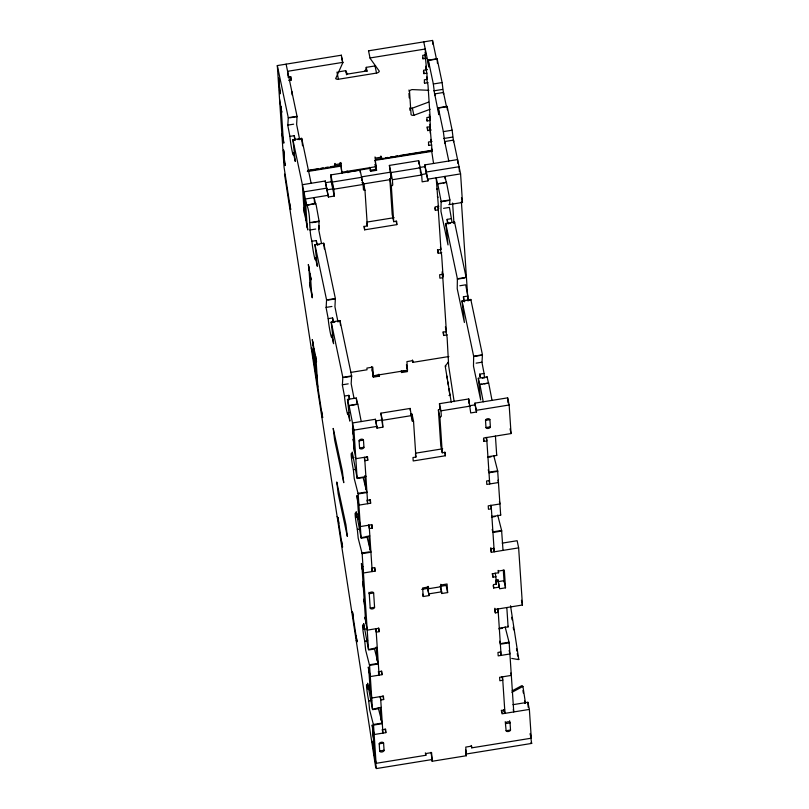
<?xml version="1.0" encoding="UTF-8"?>
<svg xmlns="http://www.w3.org/2000/svg" width="809" height="809" viewBox="0 0 809 809"><rect width="100%" height="100%" fill="white"/><g stroke="black" fill="none" stroke-linecap="round" stroke-linejoin="round"><path stroke-width="1.21" d="M466.186 277.72L454.557 222.05L445.769 223.476L448.014 244.935L440.956 211.351L441.117 201.36L437.709 183.724L446.497 182.298L449.905 199.934L449.673 203.868M299.684 139.724L296.64 124.505L297.055 116.354L286.103 64.154M321.476 243.408L318.756 229.918L319.09 221.11L316.107 204.657L315.682 203.474L306.682 205.092L292.909 139.775L301.696 138.349L311.141 183.289M337.99 321.992L334.946 306.783L335.361 298.511L323.742 243.226L314.954 244.652L317.31 266.303L315.439 257.929A10.406 0.688 80.8 0 1 314.094 255.593A10.406 0.688 80.8 0 1 311.94 241.254C308.472 229.291 311.253 216.772 306.894 204.899M354.008 398.2L351.167 383.729L351.622 375.902L340.002 320.627L331.215 322.053L333.581 343.694L331.71 335.331A10.406 0.688 80.8 0 1 330.355 332.995A10.406 0.688 80.8 0 1 328.201 318.655L326.118 307.754L326.573 299.927L314.954 244.652M479.909 376.559A10.406 0.688 80.8 0 1 479.676 374.162L484.075 373.455L481.982 362.553L482.437 354.726L470.818 299.451L462.03 300.877L464.396 322.518L457.227 288.742L457.388 278.751L445.769 223.476M481.911 384.164L479.717 384.518L488.494 383.092L487.089 376.852L478.301 378.268L480.667 399.919L473.487 366.143L473.659 356.273L462.03 300.877M292.909 139.775L295.275 161.426L293.404 153.053A10.406 0.688 80.8 0 1 292.049 150.717A10.406 0.688 80.8 0 1 289.895 136.377L287.812 125.486L288.267 117.659L277.315 65.569L341.337 55.214L342.794 62.738L335.664 78.604A2.973 1.709 -11.9 0 0 338.455 79.242L376.529 73.083A2.973 1.709 -11.9 0 0 379.32 71.212L370.178 58.43A2.963 1.699 -11.9 0 1 370.026 57.965L368.52 50.815L432.542 40.45L436.466 59.118L427.678 60.533L427.789 62.253L428.79 67.016L428.335 60.159L437.123 58.733L442.129 82.558L443.585 94.188L443.474 92.469L434.686 93.895L434.797 95.604L433.341 83.984L428.335 60.159M347.486 399.444L348.901 405.693L357.679 404.267L356.273 398.028L347.486 399.444L349.842 421.095L347.981 412.732A10.406 0.688 80.8 0 1 346.626 410.385A10.406 0.688 80.8 0 1 344.472 396.046L342.379 385.155L342.834 377.328L331.215 322.053M430.145 109.255L413.864 115.303A2.973 1.709 -11.9 0 1 411.073 114.666L409.506 91.114A2.973 1.709 -11.9 0 1 412.165 89.587L428.881 90.305M437.709 183.724L440.885 183.542M446.497 182.298L443.079 183.188M307.865 205.071L315.682 203.474M348.901 405.693L357.8 403.913L361.219 421.55M341.246 55.72L341.337 55.214M425.119 54.375L426.636 70.09L425.938 66.793M512.087 690.886L521.38 685.88A2.973 2.943 -37.8 0 1 522.199 685.617L522.948 686.578L525.496 703.163M511.905 692.352L522.129 686.841A2.973 2.943 -38.1 0 1 522.948 686.578M409.86 107.779A2.973 1.709 -11.9 0 0 412.368 108.163L428.639 102.106M342.834 62.364L287.61 71.303L287.913 75.985M370.026 57.965L425.251 49.015L425.645 54.881L422.713 55.356L422.945 58.784L426.454 58.218M287.994 77.158L290.927 76.683L291.149 80.111L288.803 80.495M338.051 71.92L345.736 70.676A10.406 5.976 -11.9 0 0 347.627 73.69M364.788 70.909A10.406 5.976 -11.9 0 0 366.234 67.359L375.022 65.933A2.973 1.709 -11.9 0 0 375.558 65.822M345.736 70.676L346.495 74.246L366.993 70.929L366.244 67.359M427.213 69.645L423.704 70.211L423.926 73.639L426.859 73.164L425.858 68.401M426.859 73.164L427.273 79.353L424.341 79.818L424.563 83.246L428.082 82.68M433.341 83.984L442.129 82.558M433.796 90.841L442.584 89.425M288.267 117.659L297.055 116.354M289.733 117.811L297.055 116.627M287.782 125.132L293.637 124.181M438.347 107.809L447.134 106.394L452.14 130.219L453.596 141.838L453.485 140.129L444.697 141.545L444.819 143.264L443.352 131.634L438.347 107.809L438.802 114.666L434.686 93.895M437.689 108.194L446.477 106.768L443.474 92.469M289.895 136.377L294.294 135.669L295.022 139.138M430.358 116.971L426.849 117.538L427.071 120.966L430.004 120.49L429.245 116.921M292.969 140.362L295.406 139.967M297.843 139.573L300.291 139.178M430.004 120.49L430.408 126.679L427.486 127.155L427.708 130.583L431.227 130.006M293.404 153.053L294.87 152.82M443.352 131.634L452.14 130.219M443.817 138.501L452.595 137.075M431.986 141.444L428.467 142.01L428.699 145.438L431.622 144.963L430.873 141.393M308.027 170.75L335.361 166.32L335.25 164.611L341.105 163.661L340.852 162.467M341.105 163.661L341.671 172.236L375.841 166.705L375.275 158.129L381.13 157.179L380.877 155.995M307.713 170.406L318.402 168.677M320.819 168.282L323.236 167.888M325.653 167.503L328.08 167.109M330.497 166.715L340.174 165.147L340.923 166.108L342.045 173.409M375.578 159.424L382.981 158.22M385.448 157.826L387.916 157.421M390.383 157.027L392.85 156.622M395.318 156.218L397.785 155.824M400.263 155.419L432.35 150.231M380.746 156.511L381.241 158.898L432.006 150.676L431.622 144.963M307.309 171.548L340.923 166.108M374.941 160.384L432.33 151.313M347.304 172.469L347.081 171.012L347.83 171.973L370.279 168.333L370.734 171.255L376.589 170.305L375.093 160.576M325.663 183.896L328.414 197.002L334.269 196.061L331.265 181.762L330.81 174.906L360.096 170.163L363.099 184.462L363.443 189.599A1.487 0.849 -11.9 0 0 364.97 190.226L367.337 225.944L364.414 226.409L364.637 229.837L396.855 224.629L396.622 221.201L393.7 221.676L392.193 214.527L389.827 178.809A1.487 0.849 -11.9 0 0 391.232 177.717M391.091 178.233L389.382 165.42L418.678 160.678L421.681 174.977L422.136 181.833L427.991 180.882L424.877 164.874L457.581 159.585L457.823 163.357M376.589 170.305L375.841 169.344L369.976 170.294L370.734 171.255M328.414 197.002L325.299 180.994L302.354 184.705L304.255 213.283M331.265 181.762L325.41 182.713L325.299 180.994M361.775 176.827L389.837 172.277M419.133 167.544L424.988 166.593L424.877 164.874M363.281 183.967L390.12 179.628M420.629 174.683L426.485 173.743L426.373 172.024L459.077 166.735L459.411 171.7M334.269 196.061L333.814 189.195L363.099 184.462M393.7 221.676L391.323 185.959A1.487 0.849 -11.9 0 0 392.729 184.857L392.395 179.719L421.681 174.977M328.302 195.293L305.357 199.004L307.258 227.582M427.88 179.173L460.584 173.874L453.485 140.129M310.302 222.536L319.09 221.11M441.117 201.36L449.905 199.934M311.778 222.687L319.1 221.504M441.127 201.754L448.449 200.561M438.872 206.275L435.141 206.882L435.373 210.31L438.296 209.834L437.548 206.255M448.813 204.667L462.475 202.452L460.584 173.874M309.817 230.009L315.682 229.058M443.565 208.358L449.42 207.407L451.655 219.987A10.396 0.688 80.8 0 0 451.827 221.585M366.851 222.091L394.114 217.682M311.94 241.254L316.329 240.546L317.33 245.309M447.549 223.233A10.456 0.698 80.8 0 1 447.144 219.37L451.543 218.652M317.937 244.763L319.403 244.53M448.752 223.597L450.219 223.355M453.141 222.88L454.607 222.647L454.557 222.05M315.439 257.929L316.906 257.697M438.296 209.834L440.925 249.405L438.003 249.88L438.225 253.308L441.744 252.742M443.17 274.17L439.651 274.736L439.884 278.165L442.806 277.699L442.058 274.12M326.573 299.927L335.361 298.511M457.388 278.751L466.176 277.335M328.049 300.088L335.371 298.895M457.398 279.145L464.72 277.962M326.088 307.41L331.943 306.459M459.836 285.759L465.691 284.808L467.804 296.054A10.406 0.688 80.8 0 0 468.32 300.796M328.201 318.655L332.6 317.937L333.571 322.569M463.638 299.168A10.386 0.688 80.8 0 1 463.415 296.761L467.804 296.054M331.275 322.639L334.936 322.043M463.557 301.231L465.013 300.988M467.218 300.635L469.655 300.24M331.71 335.331L333.177 335.088M442.806 277.699L446.386 331.589L443.463 332.064L443.686 335.492L447.417 334.886M350.843 372.403L367.023 369.784L366.912 368.075L372.767 367.124L373.343 375.781L407.514 370.249L406.937 361.593L412.792 360.642L412.914 362.361L448.884 356.536M342.834 377.328L351.622 375.902M473.659 356.273L482.437 354.726M344.31 377.479L351.632 376.296M473.659 356.547L480.991 355.353M379.209 376.175L378.45 375.214L372.595 376.165L373.343 377.125L379.209 376.175L378.905 374.233M401.658 372.534L407.514 371.594L406.765 370.633L400.91 371.574L401.658 372.534L401.355 370.593M342.359 384.801L348.214 383.85M476.096 363.15L481.952 362.21M344.472 396.046L348.861 395.338L349.619 398.908M347.536 400.04L349.003 399.798M482.255 378.228L484.702 377.833M484.106 383.81L487.402 383.274M347.981 412.732L349.437 412.489M354.332 451.543L352.431 422.976L375.376 419.264L376.984 428.123L382.849 427.172L380.887 413.166L410.173 408.434L412.024 420.72A1.487 0.849 -11.9 0 0 413.541 421.337L415.917 457.055L412.984 457.53L413.207 460.958L445.425 455.75L445.203 452.312L442.27 452.787L440.774 445.648L438.397 409.93A1.487 0.849 -11.9 0 0 439.803 408.828L439.459 403.691L468.745 398.948L470.707 412.954L476.562 412.003L474.944 403.145L507.647 397.846L509.154 404.996L511.055 433.573L483.721 437.993L483.944 441.421L486.876 440.945L486.118 437.376M375.487 420.973L381.342 420.023M469.2 405.805L475.065 404.854L474.944 403.145M382.849 427.172L382.394 420.316L411.68 415.573M442.27 452.787L439.894 417.07A1.487 0.849 -11.9 0 0 441.309 415.978L440.966 410.841L470.251 406.098M365.789 476.066L365.901 476.622L357.113 478.038L353.938 430.125L376.873 426.414L375.376 419.264M476.45 410.294L509.154 404.996M359.085 440.844L363.474 440.126L363.949 447.276A2.235 1.284 -11.9 0 1 361.845 448.914A2.235 1.284 -11.9 0 1 359.56 447.984L359.085 440.844A2.235 1.284 -11.9 0 1 361.198 439.196A2.235 1.284 -11.9 0 1 363.474 440.126M485.511 420.377L489.9 419.669L490.375 426.808A2.235 1.274 -11.7 0 1 488.272 428.446A2.235 1.274 -11.7 0 1 485.976 427.526L485.511 420.377A2.235 1.284 -11.9 0 1 487.615 418.738A2.235 1.284 -11.9 0 1 489.9 419.669M359.56 447.984L363.949 447.276M485.987 427.526L490.375 426.808M369.794 535.942L361.077 537.732L358.175 493.955L354.231 478.534L353.371 469.756A10.406 0.688 80.8 0 1 351.217 455.416A10.406 0.688 80.8 0 1 352.572 457.763L354.039 457.52M354.099 448.115L353.604 445.739L355.829 458.693L367.549 456.802L367.771 460.23L364.849 460.705L364.343 458.319M415.421 453.212L442.685 448.803M353.371 469.756L356.294 469.281M495.432 436.102L496.716 455.447L487.898 456.691M357.254 478.523L363.11 477.573L366.962 492.529L358.175 493.955M487.483 457.449L491.002 456.883M358.033 493.348L365.355 492.155M490.315 471.93L497.666 470.889L500.68 515.131L491.892 516.557L491.751 515.808M497.778 471.364L488.99 472.78L488.231 469.776M367.468 500.275L370.401 499.8L370.633 503.228L358.913 505.129L356.911 495.593L357.639 501.408M489.506 480.526L486.573 481.001L486.806 484.429L498.516 482.528L498.02 480.152M377.216 647.696L368.499 649.485L362.139 553.649L358.195 538.228L357.335 529.45A10.406 0.688 80.8 0 1 355.181 515.111A10.406 0.688 80.8 0 1 356.536 517.447L358.003 517.214M357.335 529.45L358.802 529.217M358.609 515.98L358.104 513.604L360.339 526.558L372.049 524.667L372.282 528.095L369.349 528.56L368.601 524.99M361.219 538.218L367.074 537.267L370.927 552.223L362.139 553.649M491.447 517.143L494.966 516.567M361.997 553.032L369.319 551.849M494.279 531.624L501.6 530.441L503.026 550.393M501.742 531.048L492.954 532.474L492.196 529.47M502.227 543.132L517.143 540.715L518.64 547.865L522.442 605.011L495.108 609.44L495.33 612.868L498.263 612.393L497.515 608.823M362.149 569.273L361.643 566.887L363.11 566.654M371.978 568.14L374.911 567.665L375.133 571.093L363.423 572.994L361.421 563.458L361.643 566.887M518.64 547.865L491.306 552.294L491.083 548.866L494.006 548.391M373.637 592.997L369.238 593.715L370.188 607.994A2.235 1.274 -12.3 0 0 372.453 608.924A2.235 1.274 -12.3 0 0 374.577 607.286L373.637 592.997A2.235 1.284 -11.5 0 0 371.331 592.067A2.235 1.284 -11.5 0 0 369.238 593.715L368.934 592.279M495.695 580.286L498.041 579.911L499.649 588.77L505.514 587.83L504.331 570.112L498.475 571.053L498.587 572.772L492.732 573.723L492.964 577.151L495.887 576.675L495.138 573.106M421.722 589.377L427.577 588.426L427.465 586.717L429.083 595.576L423.228 596.526L422.723 594.14M440.268 586.373L446.123 585.423L447.63 592.572L441.775 593.523L440.521 587.567M428.123 586.333L428.628 588.719L441.32 586.667L441.198 584.947L447.064 583.997L447.63 592.572M499.406 587.587L498.152 581.631L504.007 580.68L505.514 587.83M428.972 593.857L441.663 591.804L440.409 585.847M495.887 576.675L496.382 584.108L493.45 584.583L493.682 588.012L499.537 587.061M370.188 607.994L374.577 607.286M381.181 707.39L372.464 709.169L369.561 665.392L365.617 649.981L364.758 641.203A10.406 0.688 80.8 0 1 362.604 626.864A10.406 0.688 80.8 0 1 363.959 629.2L365.425 628.967M365.486 619.563L364.99 617.176L367.215 630.14L378.936 628.239L379.158 631.667L376.236 632.142L375.73 629.766M364.758 641.203L367.68 640.728M506.818 607.539L508.103 626.884L499.284 628.128M368.641 649.971L374.496 649.02L378.349 663.977L369.561 665.392M498.87 628.886L502.389 628.32M369.42 664.786L376.741 663.602M501.701 643.377L509.023 642.194L509.164 642.801L513.755 711.94L513.25 709.554M509.164 642.801L500.377 644.227L499.618 641.224M378.865 671.723L381.787 671.248L382.02 674.676L370.3 676.567L368.297 667.041L369.025 672.855M500.892 651.963L497.96 652.438L498.192 655.866L509.903 653.975L509.154 650.396M512.957 704.679L527.872 702.263L529.369 709.412L531.291 738.202L471.738 747.85L471.627 746.131L465.762 747.081L466.338 755.737L432.168 761.269L431.591 752.613L425.736 753.563L425.858 755.272L376.064 763.332L373.525 725.086L369.582 709.675L368.722 700.897A10.406 0.688 80.8 0 1 366.568 686.558A10.406 0.688 80.8 0 1 367.923 688.894L369.389 688.651M368.722 700.897L371.644 700.422M380.736 700.007L383.668 699.532L383.436 696.104L371.725 698.005L369.491 685.041L369.996 687.428M372.605 709.665L378.46 708.714L382.313 723.671L373.525 725.086M373.384 724.48L380.705 723.297M382.708 729.688L385.64 729.212L385.863 732.641L374.152 734.532L372.15 725.006L372.878 730.82M504.735 709.928L501.813 710.403L502.035 713.831L529.369 709.412M383.597 743.117L379.209 743.825L379.684 751.045A2.235 1.284 -11.9 0 0 381.969 751.976A2.235 1.284 -11.9 0 0 384.083 750.337L383.597 743.117A2.235 1.284 -11.9 0 0 381.322 742.257A2.235 1.284 -11.9 0 0 379.219 743.906M505.645 723.6L510.044 722.892L509.589 720.748M379.684 750.964L384.073 750.256M285.284 175.118L284.525 174.157L375.71 767.589L376.458 768.55L432.107 759.54L430.995 752.309M466.338 755.737L465.842 753.351L466.277 754.008L531.685 743.42L530.957 738.688M511.723 658.405L517.932 659.507A2.973 2.953 -38.7 0 0 518.791 659.497L510.53 605.769M370.279 168.333L369.531 167.372L369.753 168.838M447.519 362.361L448.146 363.16M445.162 365.911L451.25 402.275M449.521 394.923L449.895 395.409A10.406 10.305 -38.1 0 1 448.965 395.52M289.612 203.322L290.765 209.48L289.764 208.196M311.273 348.214L312.274 349.488L312.921 355.009M518.164 658.688L518.791 659.487M321.588 411.417L322.73 417.575L321.729 416.291M530.937 742.46L531.685 743.42M337.141 516.587L338.142 517.871L338.789 523.383M341.479 540.887L342.632 547.046L341.631 545.762M351.703 611.371L352.714 612.656L353.351 618.167M356.041 635.672L357.194 641.83L356.193 640.546M371.604 740.842L372.605 742.126L373.252 747.637M446.376 182.652L444.96 176.413L445.132 178.92M437.588 184.078L436.172 177.828L438.569 208.783L438.073 206.406M488.616 382.748L492.034 400.374M479.838 384.164L483.246 401.8M479.717 384.518L478.301 378.268M315.561 203.828L314.145 197.578L314.479 202.614M349.023 405.339L353.938 430.125M429.943 126.143L431.349 141.919L430.823 139.391M497.636 470.747L493.834 455.942M501.6 530.441L497.697 515.1M509.023 642.194L505.119 626.844M461.474 197.689L462.475 202.452M510.054 428.81L511.055 433.573M423.754 41.876L427.678 60.533M444.697 141.545L448.793 161.001M425.14 52.494L425.645 54.881M425.878 66.166L426.252 67.956M422.692 57.591L422.945 58.784M426.768 76.966L427.273 79.353M426.748 79.201L428.001 85.157L430.277 119.449L429.276 114.686M423.431 71.263L423.926 73.639M424.321 82.063L424.563 83.246M429.913 124.293L430.408 126.679M426.818 119.772L427.071 120.966M447.144 219.37L448.125 224.002M463.415 296.761L464.487 301.858M479.676 374.162L480.263 376.943M426.96 127.003L427.708 130.583M431.521 148.391L432.006 150.676M428.446 144.245L428.699 145.438M521.441 600.248L522.442 605.011M499.436 501.58L499.942 503.967L488.221 505.858L488.454 509.286L491.376 508.81L490.628 505.241M434.868 207.923L435.373 210.31M483.448 439.044L483.944 441.421M408.97 89.991L409.344 91.781M424.988 166.593L427.991 180.882M475.065 404.854L476.562 412.003M412.368 108.163L413.864 115.303M440.43 247.028L440.925 249.405M440.409 249.263L441.653 255.219L443.079 276.648L442.078 271.885M488.98 480.384L489.728 483.954L486.644 437.517M409.698 108.709L410.072 110.489M437.477 249.738L438.225 253.308M493.49 548.239L494.238 551.819L491.154 505.382M498.091 570.385L498.587 572.772M445.385 326.826L446.386 331.589M445.86 331.447L447.114 337.404L448.671 365.931L454.152 401.628M530.289 733.439L531.291 738.202M490.83 547.673L491.083 548.866M490.557 548.714L491.306 552.294M495.634 580.528L496.382 584.108M442.938 331.923L443.686 335.492M492.206 573.571L492.964 577.151M493.177 585.625L493.682 588.012M510.823 673.017L511.328 675.404L499.608 677.305L499.841 680.733L502.773 680.258L502.015 676.678M494.855 608.247L495.108 609.44M494.582 609.288L495.33 612.868M500.367 651.821L501.115 655.401L498.031 608.965M375.022 65.933L376.529 73.083M504.219 709.786L504.968 713.366L502.541 676.83M389.382 165.42L392.395 179.719M439.459 403.691L440.966 410.841M505.261 721.648L506.121 730.739L510.519 730.031L510.034 722.73A2.235 1.284 -11.9 0 0 507.749 721.8A2.235 1.284 -11.9 0 0 505.635 723.438M389.827 178.809L391.323 185.959M438.397 409.93L439.894 417.07M501.287 710.262L501.792 712.648M396.107 221.049L396.855 224.629M444.677 452.17L445.425 455.75M375.022 156.936L375.275 158.129M375.336 164.318L375.841 166.705M412.408 359.975L412.914 362.361M406.512 365.486L407.514 370.249M341.489 56.913L342.743 62.869M361.977 182.612A1.487 0.849 -11.9 0 0 363.463 183.077L364.97 190.226M410.557 413.733A1.487 0.849 -11.9 0 0 412.034 414.188L413.541 421.337M336.948 72.092L338.455 79.242M366.841 223.557L367.337 225.944M415.411 454.678L415.917 457.055M440.814 584.28L441.32 586.667M363.888 226.267L364.637 229.837M471.232 745.463L471.738 747.85M427.577 588.426L429.083 595.576M334.997 163.418L335.25 164.611M334.855 163.944L335.361 166.32M372.089 369.824L373.343 375.781M330.81 174.906L333.814 189.195M380.887 413.166L382.394 420.316M290.401 76.542L291.149 80.111M431.672 758.882L432.168 761.269M367.023 456.65L367.771 460.23M425.352 752.886L425.858 755.272M369.875 499.659L370.633 503.228M352.967 430.975L352.461 428.588L353.199 434.423M278.68 78.433L280.147 93.824L278.731 78.048L279.439 82.012M366.952 500.134L367.701 503.704L364.616 457.277M371.533 524.515L372.282 528.095M353.664 441.572L353.159 439.166L353.887 444.98M279.439 89.87L280.197 93.44M304.022 209.855L303.527 207.468L307.754 229.958L307.026 224.144M279.56 99.335L281.785 112.289L281.289 109.913M374.385 567.524L375.133 571.093M283.11 137.338L283.838 143.153L281.835 133.616M309.068 270.287L308.34 264.482L311.071 279.823L310.565 277.436M371.705 569.182L372.211 571.569L369.126 525.132M283.453 150.231L284.97 165.592L283.504 149.847L284.202 153.811M284.212 161.658L284.96 165.238M310.029 284.859L309.534 282.483L312.264 297.823L311.536 292.009M378.41 628.097L379.158 631.667M313.022 345.322L312.294 339.517L316.531 362.007L316.026 359.621M363.12 583.845L362.614 581.459L363.342 587.273M381.261 671.096L382.02 674.676M317.239 377.843L314.236 363.554L312.8 341.894M364.293 601.562L363.787 599.176L364.515 604.99M378.339 671.571L378.834 673.958M382.92 695.962L383.668 699.532M379.987 696.438L380.493 698.814M385.114 729.061L385.863 732.641M382.192 729.536L382.94 733.116L380.513 696.579M373.091 733.955L372.585 731.579L373.313 737.393M373.788 744.533L373.283 742.146L374.021 747.961M376.064 763.332L374.567 756.182L372.646 727.392M496.716 455.447L496.574 454.688M500.68 515.131L500.538 514.382M508.103 626.884L507.961 626.136M357.113 478.038L352.249 452.069L352.572 457.763M361.077 537.732L356.213 511.753L356.536 517.447M368.499 649.485L363.635 623.506L363.959 629.2M372.464 709.169L367.599 683.201L367.923 688.894M367.074 537.267L366.882 536.276M378.46 708.714L378.268 707.713M530.229 733.955L530.593 736.321M511.703 617.297L512.087 619.805M513.24 627.299L513.624 629.796M516.496 648.535L516.88 651.033M517.264 653.53L517.649 656.028M522.958 690.562L523.342 693.03M524.566 701.019L524.93 703.385M431.46 149.756L433.563 163.438M446.932 376.114L447.448 379.522M447.802 381.787L448.328 385.195M448.843 388.603L449.895 395.409M406.442 364.596L406.978 368.095M465.64 749.882L466.277 754.008M375.093 164.48L375.841 169.344M347.83 171.973L347.941 172.701M371.736 366.619L373.343 377.125M290.512 209.157L284.07 167.23L277.315 65.569M312.021 349.175L322.488 417.252M337.899 517.548L342.379 546.722M352.461 612.332L356.941 641.507M372.352 741.802L376.458 768.55M356.789 402.71L356.273 398.028M340.174 322.245L340.528 325.319M324.379 248.95L323.742 243.226M302.526 145.782L301.696 138.349M487.139 377.439L487.089 376.852M340.063 321.213L340.002 320.627M470.878 300.038L470.818 299.451M507.647 397.846L507.981 402.821M527.872 702.263L528.206 707.268M503.299 570.052L504.088 581.873M498.041 579.911L498.152 581.631M503.694 709.645L503.845 711.9M461.393 201.613L467.845 298.703M468.745 398.948L469.048 403.519M447.134 106.394L447.367 109.822M452.605 203.029L453.95 223.203M437.123 58.733L437.426 63.304M432.542 40.45L432.785 44.202M425.119 54.739L425.423 59.31M429.963 127.67L430.348 133.384M420.518 172.974L420.174 167.827L390.889 172.57L391.273 178.283M418.678 160.678L418.9 164.106M408.939 93.348L409.243 97.919M441.663 591.804L441.775 593.523M428.628 588.719L428.517 587L422.652 587.951L423.228 596.526M412.034 414.188L412.368 419.123M410.173 408.434L410.315 410.487M381.13 157.179L381.241 158.898M363.463 183.077L363.787 188.001M361.805 180.397L361.603 177.313L332.317 182.055L332.772 188.912L326.917 189.862L326.796 188.143L303.86 191.854L305.751 220.432M360.096 170.163L360.248 172.448M376.873 426.414L376.984 428.123M376.003 628.714L379.087 675.151M364.808 475.652L365.719 489.384M368.833 536.256L369.743 549.857M376.195 647.089L377.105 660.822M380.23 707.845L381.059 720.323M340.002 162.639L340.174 165.087M357.416 497.98L358.832 519.408M361.916 565.845L365.719 622.991M368.803 669.427L370.219 690.856M318.968 225.681L319.201 229.109M310.343 274.008L311.768 295.437M315.803 356.193L317.856 387.106M308.836 266.859L310.262 288.287M314.296 349.043L315.732 370.694M291.907 91.548L292.14 94.977M281.057 106.485L283.342 140.766M368.671 51.28A2.963 1.699 -11.9 0 1 368.52 50.815M366.993 70.929A10.466 6.007 -11.9 0 1 366.983 71.475M346.565 74.782A10.406 5.976 -11.9 0 1 346.485 74.246M445.789 366.71A2.973 2.943 -38 0 1 448.267 363.322M436.931 189.255A2.235 1.284 -11.9 0 1 437.052 188.76M438.114 197.204A2.235 1.284 -11.9 0 1 437.406 196.405M349.266 399.201A10.406 0.688 80.8 0 1 348.861 395.338M332.995 321.8A10.406 0.688 80.8 0 1 332.6 317.937M316.734 244.409A10.406 0.688 80.8 0 1 316.329 240.546M294.789 140.311A10.406 0.688 80.8 0 1 294.294 135.669M484.358 376.377A10.406 0.688 80.8 0 1 484.075 373.445M510.509 729.87A2.235 1.284 -11.9 0 1 508.396 731.508A2.235 1.284 -11.9 0 1 506.11 730.578M333.237 428.477L334.613 440.005L343.754 482.67L342.389 471.141L333.237 428.477M336.807 482.194L338.182 493.723L347.324 536.387L345.959 524.859L336.807 482.194"/></g></svg>
